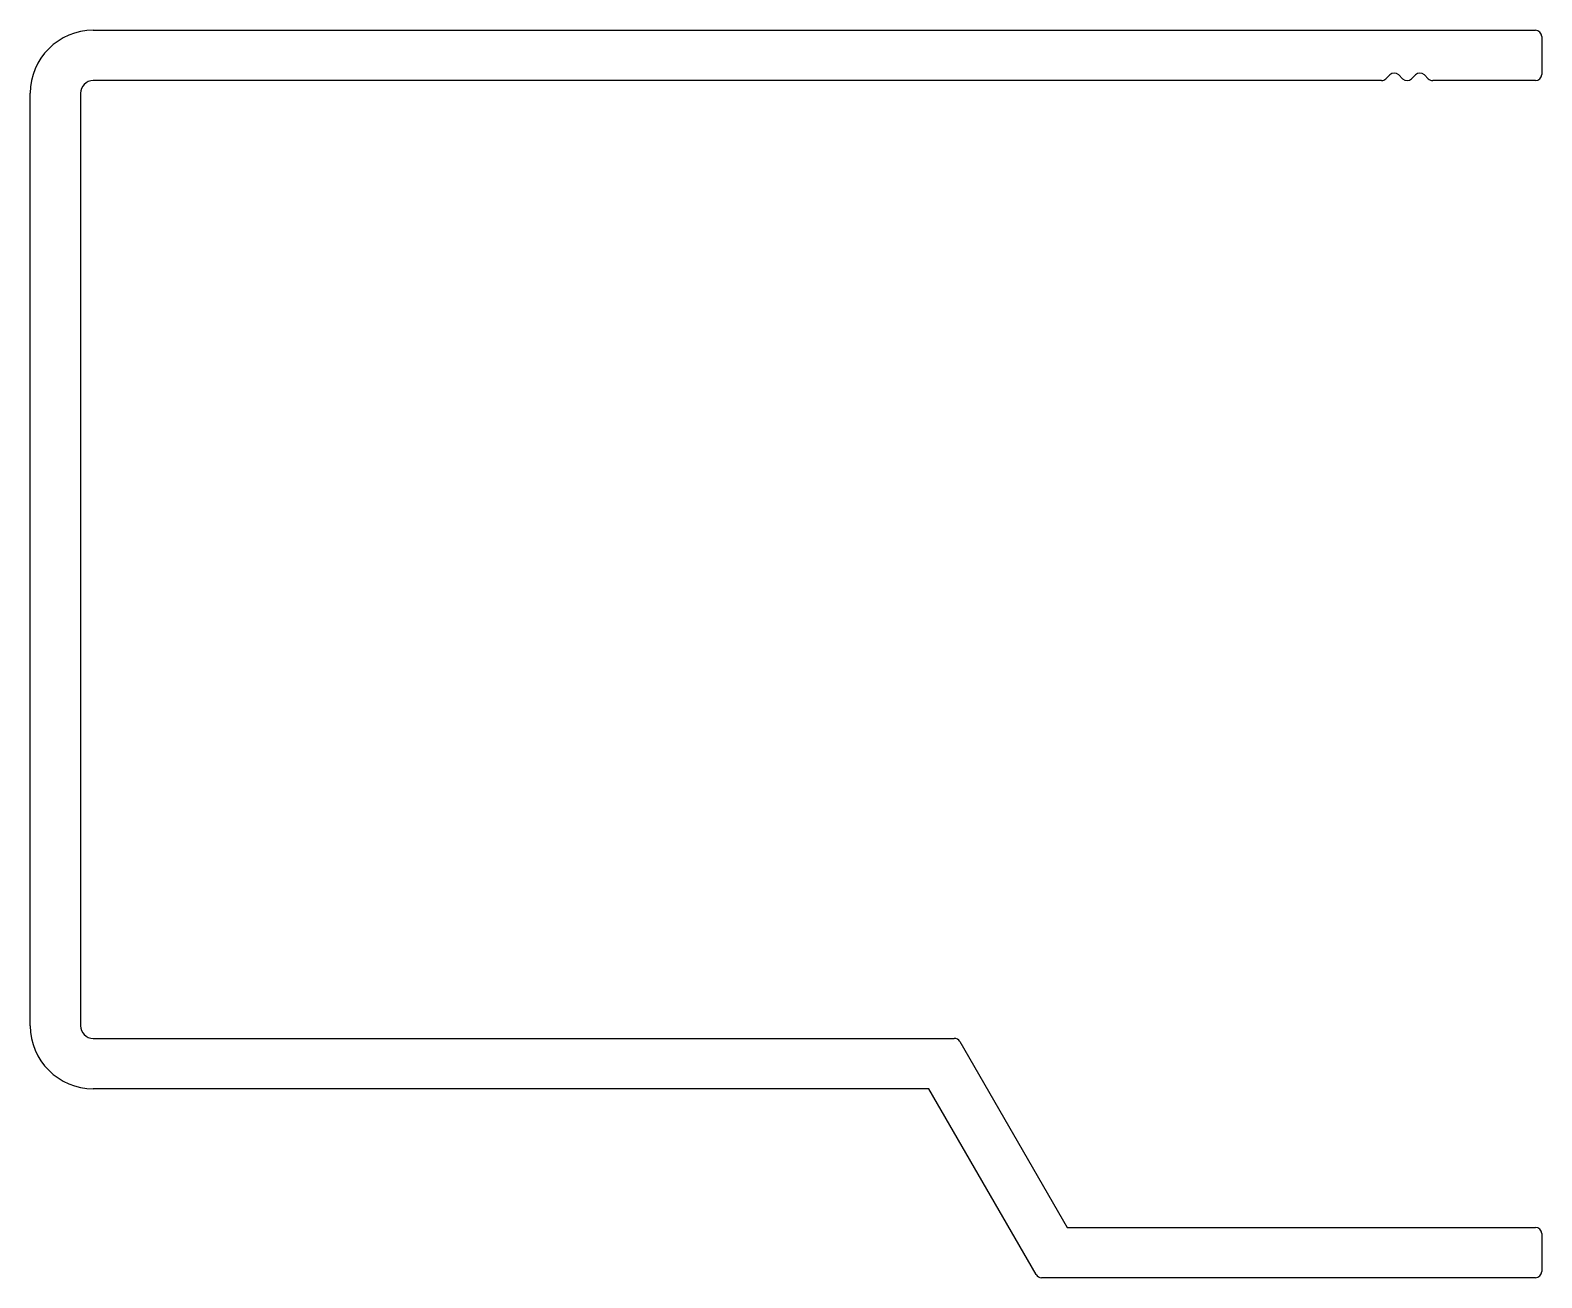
# Model space of a CAD drawing. Extents: x 1081.4 to 1141.4, y 655.8 to 705.3.
import ezdxf

# ---------------------------------------------------------------- set-up
doc = ezdxf.new("R2010")
doc.units = 0
doc.layers.add('GRUBA', color=10, linetype='CONTINUOUS')

msp = doc.modelspace()

# ---------------------------------------------------------------- linework, layer by layer
at = {"layer": 'GRUBA', "color": 0}
for p, q in [((1083.897, 705.32), (1141.147, 705.32)), ((1141.397, 705.07), (1141.397, 703.57)), ((1135.034, 703.32), (1083.897, 703.32)), ((1135.366, 703.549), (1135.211, 703.394)), ((1135.875, 703.394), (1135.72, 703.549)), ((1136.384, 703.549), (1136.229, 703.394)), ((1136.894, 703.394), (1136.738, 703.549)), ((1141.147, 703.32), (1137.07, 703.32)), ((1081.397, 665.82), (1081.397, 702.82)), ((1083.397, 702.82), (1083.397, 665.82)), ((1083.897, 665.32), (1118.077, 665.32)), ((1118.294, 665.195), (1122.552, 657.82)), ((1117.067, 663.32), (1083.897, 663.32)), ((1121.325, 655.945), (1117.067, 663.32)), ((1122.552, 657.82), (1141.147, 657.82)), ((1141.397, 657.57), (1141.397, 656.07)), ((1141.147, 655.82), (1121.541, 655.82))]:
    msp.add_line(p, q, dxfattribs=at)
for centre, radius, start, end in [((1083.897, 702.82), 2.5, 90, 180), ((1141.147, 705.07), 0.25, 0, 90), ((1083.897, 702.82), 0.5, 90, 180), ((1135.034, 703.57), 0.25, 270, 315), ((1135.543, 703.372), 0.25, 45, 135), ((1136.052, 703.57), 0.25, 225, 315), ((1136.561, 703.372), 0.25, 45, 135), ((1137.07, 703.57), 0.25, 225, 270), ((1141.147, 703.57), 0.25, 270, 0), ((1083.897, 665.82), 2.5, 180, 270), ((1083.897, 665.82), 0.5, 180, 270), ((1118.077, 665.07), 0.25, 30, 90), ((1141.147, 657.57), 0.25, 0, 90), ((1121.541, 656.07), 0.25, 210, 270), ((1141.147, 656.07), 0.25, 270, 0)]:
    msp.add_arc(centre, radius, start, end, dxfattribs=at)

doc.saveas('drawing.dxf')
